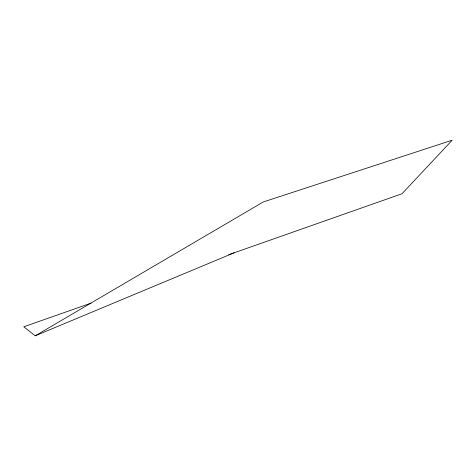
<?xml version="1.0" encoding="UTF-8"?>
<svg xmlns="http://www.w3.org/2000/svg" width="476" height="476" viewBox="0 0 476 476"><rect width="100%" height="100%" fill="white"/><g stroke="black" fill="none" stroke-linecap="round" stroke-linejoin="round"><path stroke-width="0.71" d="M91.112 303.117L23.8 326.792L35.224 335.8L263.204 201.985L452.2 140.2L402.012 193.75L228.54 254.773M35.224 335.8L234.15 252.798"/></g></svg>
